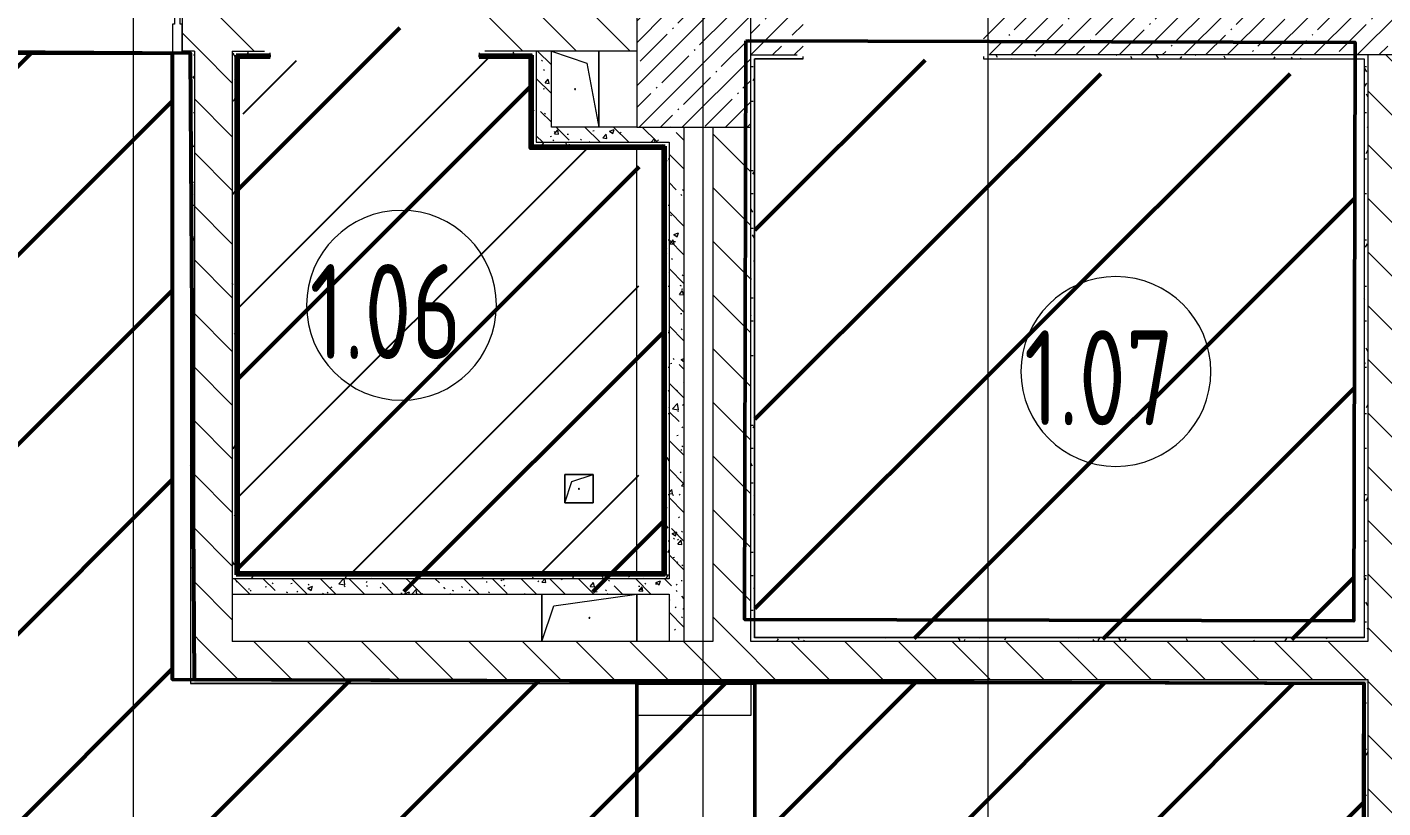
# Model space of a CAD drawing. Header units: millimetres. Extents: x -213547 to 415037, y -3642 to 106956.
# Drawn here: x 13514 to 20653, y 3577 to 7691 of the extents above; entities that cross this region are included whole.
import ezdxf

# ---------------------------------------------------------------- set-up
doc = ezdxf.new("R2010")
doc.units = ezdxf.units.MM
for name, color, linetype, lineweight in [('10)FK4', 3, 'Continuous', 50), ('1017 Краска CF1.2', 70, 'Continuous', 50), ('2)CF1', 5, 'Continuous', 30), ('950 Штук CF1 CF13 CF1.3', 3, 'Continuous', 50), ('A-AREA-IDEN', 7, 'Continuous', 9), ('A-FLOR', 7, 'Continuous', 9), ('A-GENM', 7, 'Continuous', 9), ('A-GLAZ-CWMG', 7, 'Continuous', 9), ('A-GLAZ-CWMG-1', 7, 'Continuous', 20), ('A-WALL', 7, 'Continuous', 5), ('I-WALL', 7, 'Continuous', 5), ('S-COLS', 7, 'Continuous', 9), ('S-COLS-1', 7, 'Continuous', 5), ('Оси', 7, 'Continuous', 9)]:
    doc.layers.add(name, color=color, linetype=linetype, lineweight=lineweight)
doc.layers.add('3) CF3 монтаж', color=152, linetype='Continuous')
doc.layers.add('A-WALL-1', color=9, linetype='Continuous', lineweight=5, true_color=0x808080)
doc.layers.add('A-WALL-FNSH-1', color=9, linetype='Continuous', lineweight=5, true_color=0x808080)
doc.styles.get("Standard").update_dxf_attribs({"font": 'arial.ttf'})
doc.styles.add('СПДС', font='ГОСТ тип А.ttf', dxfattribs={"width": 0.9})
pattern_1 = [(135, (64.7, -136.06), (-141.4214, -141.4214), [])]
pattern_2 = [(135, (64.7, -136.06), (-150.8683, -150.8683), [213.36, -35.56, 7.112, -35.56]), (135, (64.7, 14.71), (-150.8683, -150.8683), []), (50, (64.7, -136.06), (255.0577, -22.3145), [26.67, -293.37]), (355, (64.7, -136.06), (-49.3404, 267.479), [21.336, -234.696]), (100.451, (85.96, -137.92), (205.7195, 245.1636), [22.666, -249.326]), (46.184, (64.7, -64.94), (379.511, -58.86), [40.005, -440.055]), (96.636, (96.33, -69.85), (332.3634, 346.399), [33.999, -373.989]), (351.184, (64.7, -64.94), (332.367, 346.395), [32.004, -352.044]), (21, (100.26, -82.72), (212.2602, -143.1711), [26.67, -293.37]), (326, (100.26, -82.72), (86.5224, 257.8632), [21.336, -234.696]), (71.451, (117.95, -94.65), (298.784, 114.69), [22.666, -249.326]), (37.5, (64.7, -136.06), (4.32385, 118.3775), [6.706, -225.146, 6.706, -231.546, -235.585]), (37.5, (64.7, -136.06), (4.32385, 118.3775), [-470.103, 6.706, -228.879]), (7.5, (64.7, -136.06), (93.5476, 140.2533), [6.706, -129.134, 6.706, -219.812, -89.789]), (7.5, (64.7, -136.06), (93.5476, 140.2533), [-362.356, 6.706, -83.083]), (327.5, (-14.6, -136.06), (189.82734, -8.0202), [6.706, -82.194, 6.706, -270.662, -368.046]), (327.5, (-14.6, -136.06), (189.82734, -8.0202), [-366.268, 6.706, -361.34]), (317.5, (-50.16, -136.06), (207.3811, 35.5976), [6.706, -108.864, 6.706, -177.495, -261.366]), (317.5, (-50.16, -136.06), (207.3811, 35.5976), [-299.771, 6.706, -254.66])]
pattern_3 = [(0, (64.7, -136.06), (243.84, 60.96), [20.117, -162.763, 20.117, -162.763, -975.36]), (0, (64.7, -136.06), (243.84, 60.96), [-365.76, 20.117, -345.643, 20.117, -162.763, -426.72]), (0, (64.7, -136.06), (243.84, 60.96), [-914.4, 20.117, -101.803, 20.117, -284.683]), (120, (156.14, -105.58), (-174.71291, 180.69163), [20.117, -162.763, 20.117, -162.763, -975.36]), (120, (156.14, -105.58), (-174.71291, 180.69163), [-365.76, 20.117, -345.643, 20.117, -162.763, -426.72]), (120, (156.14, -105.58), (-174.71291, 180.69163), [-914.4, 20.117, -101.803, 20.117, -284.683]), (240, (186.62, 16.34), (-69.12709, -241.65163), [20.117, -162.763, 20.117, -162.763, -975.36]), (240, (186.62, 16.34), (-69.12709, -241.65163), [-365.76, 20.117, -345.643, 20.117, -162.763, -426.72]), (240, (186.62, 16.34), (-69.12709, -241.65163), [-914.4, 20.117, -101.803, 20.117, -284.683])]
pattern_4 = [(45, (17345.7, 7617.1), (-498.4, 498.4), [])]
pattern_5 = [(45, (14579.9, 7786.6), (-498.4, 498.4), [])]

# ---------------------------------------------------------------- blocks, each defined once
blk = doc.blocks.new('GM_Отверстие прямоугольное _в плите_ - Отверстие-21608348-Объем проектирования 1 этажа')
at = {"layer": 'A-GENM'}
for p, q in [((-250, -125), (-250, 125)), ((-250, 125), (-250, -125)), ((-187.5, 62.5), (250, 125)), ((250, 125), (250, -125)), ((250, -125), (250, 125)), ((-250, -125), (-187.5, 62.5))]:
    blk.add_line(p, q, dxfattribs=at)
for start, end in [(360, 180), (180, 360)]:
    blk.add_arc((0, 0), 2.5, start, end, dxfattribs=at)
blk = doc.blocks.new('GM_Отверстие прямоугольное _в плите_ - Отверстие-23794751-Объем проектирования 1 этажа')
at = {"layer": 'A-GENM'}
for p, q in [((-75, -75), (-75, 75)), ((-75, 75), (75, 75)), ((75, 75), (-75, 75)), ((-75, 75), (-75, -75)), ((-37.5, 37.5), (75, 75)), ((75, 75), (75, -75)), ((75, -75), (75, 75)), ((-75, -75), (-37.5, 37.5)), ((75, -75), (-75, -75)), ((-75, -75), (75, -75))]:
    blk.add_line(p, q, dxfattribs=at)
for start, end in [(360, 180), (180, 360)]:
    blk.add_arc((0, 0), 2.5, start, end, dxfattribs=at)
blk = doc.blocks.new('GM_Отверстие прямоугольное _в плите_ - Отверстие-V115-Объем проектирования 1 этажа')
at = {"layer": 'A-GENM'}
for p, q in [((-200, 125), (200, 125)), ((200, 125), (-200, 125)), ((-137.5, 62.5), (200, 125)), ((-200, -125), (-137.5, 62.5))]:
    blk.add_line(p, q, dxfattribs=at)
for start, end in [(360, 180), (180, 360)]:
    blk.add_arc((0, 0), 2.5, start, end, dxfattribs=at)
blk = doc.blocks.new('BSC_Колонна _Прямоугольная - 600х600-V186-Объем проектирования 1 этажа')
at = {"layer": 'S-COLS-1'}
h = blk.add_hatch(dxfattribs=at)
h.set_pattern_fill('FP_176', color=256, style=0, pattern_type=2)
h.set_pattern_definition([(45, (-16960, -7600), (-114.0493, 114.0493), []), (45, (-16845.95, -7600), (-114.0493, 114.0493), [201.612, -40.322, 6.706, -33.617])])
h.paths.add_polyline_path([(100, -300), (300, -300), (300, 300), (-300, 300), (-300, -300)])
for p, q in [((300, 300), (-300, 300)), ((-300, 300), (-300, -300)), ((300, -300), (300, 300)), ((-300, -300), (300, -300))]:
    blk.add_line(p, q, dxfattribs=at)
blk = doc.blocks.new('Прямоугольный импост - Импост структурный с накладкой - 190мм-32633035-Объем проектирования 1 этажа')
at = {"layer": 'A-GLAZ-CWMG-1'}
for p, q in [((-50, 40), (-50, 190)), ((-50, 190), (0, 190)), ((0, 190), (0, 40)), ((-40, 40), (-50, 40)), ((-50, -17), (-50, 0)), ((-50, 0), (-40, 0)), ((-40, 0), (-40, 40)), ((-10, 40), (-10, 0)), ((0, 40), (-10, 40)), ((-10, 0), (0, 0)), ((0, 0), (0, -17)), ((0, -17), (-50, -17))]:
    blk.add_line(p, q, dxfattribs=at)
blk = doc.blocks.new('Марка_Помещения - Номер-25198446-Объем проектирования 1 этажа')
at = {"layer": 'A-AREA-IDEN'}
for start, end in [(360, 180), (180, 360)]:
    blk.add_arc((0, 0), 2.5, start, end, dxfattribs=at)

msp = doc.modelspace()

# ---------------------------------------------------------------- hatches: boundary and pattern name
at = {"layer": '1017 Краска CF1.2'}
h = msp.add_hatch(dxfattribs=at)
h.set_pattern_fill('ANSI31', color=256, scale=222)
h.paths.add_polyline_path([(17345.7, 385.4), (16724.7, 385.4), (16724.7, 4233.9), (17345.7, 4233.9)])
at = {"layer": '2)CF1'}
h = msp.add_hatch(dxfattribs=at)
h.set_pattern_fill('ANSI31', color=256, scale=222)
h.set_pattern_definition(pattern_5)
h.paths.add_polyline_path([(16864.7, 6954), (16164.6, 6954), (16164.6, 7051.8), (16164.1, 7051.8), (16164.6, 7368.2), (16164.6, 7434), (15895.6, 7434), (15895.6, 7445), (15895.6, 7457), (15855.6, 7457), (15855.6, 7465), (15855.6, 7585), (15835.6, 7585), (15835.6, 7625), (15845.6, 7625), (15845.6, 7665), (15855.6, 7665), (15855.6, 7673), (15920.6, 7673), (15920.6, 7685.2), (14795.6, 7687.7), (14795.6, 7686), (14580.8, 7686), (14580.8, 7665), (14765.6, 7665), (14765.6, 7673), (14835.6, 7673), (14835.6, 7665), (14845.6, 7665), (14845.6, 7625), (14855.6, 7625), (14855.6, 7585), (14835.6, 7585), (14835.6, 7465), (14835.6, 7457), (14795.6, 7457), (14795.6, 7445), (14795.6, 7434), (14626.6, 7434), (14626.6, 4718.5), (15718.3, 4716), (16862, 4716), (16864.7, 5881.8)])
h = msp.add_hatch(dxfattribs=at)
h.set_pattern_fill('ANSI31', color=256, scale=222)
h.paths.add_polyline_path([(14279.7, 7553.9), (12844.7, 7553.9), (12845.7, 6912.9), (11523.7, 6912.9), (11541.5, 7027.5), (11523.7, 7542.9), (8825.7, 7542.9), (8825.7, 6983.9), (7724.7, 7003.9), (7703.7, 7556.9), (3870.3, 7556.9), (3870.3, 383.9), (6873.7, 383.9), (6873.7, 384.9), (8344.4, 384.9), (8344.4, 383.9), (9403.4, 383.9), (9403.4, 384.9), (9995.7, 384.9), (12203.7, 383.9), (12203.7, 385.4), (12843.3, 363.3), (12843.3, 383.9), (14938.4, 383.9), (14937.2, 371.4), (15695.7, 384.9), (15695.7, 308.9), (16553.5, 308.9), (17343.8, 365.3), (17343.8, 383.9), (20540.8, 383.9), (20553.7, 4232.9), (14279.7, 4253.9)])
h = msp.add_hatch(dxfattribs=at)
h.set_pattern_fill('ANSI31', color=256, scale=222)
h.set_pattern_definition(pattern_4)
h.paths.add_polyline_path([(20508.7, 7445), (18580.6, 7445), (18580.6, 7437), (18510.6, 7437), (18510.6, 7445), (18510.6, 7516.1), (17640.6, 7518.2), (17640.6, 7445), (17640.6, 7437), (17600.6, 7437), (17600.6, 7425), (17600.6, 7424), (17346.6, 7424), (17346.6, 4470.9), (20501.7, 4463.5)])
at = {"layer": '3) CF3 монтаж'}
h = msp.add_hatch(dxfattribs=at)
h.set_pattern_fill('ANSI31', color=256, scale=222, style=0)
h.set_pattern_definition([(45, (-6486.86, -23872.74), (-498.404, 498.404), [])])
h.paths.add_polyline_path([(16735.5, 4800.6), (16735.5, 7060.6), (16185.5, 7060.6), (16185.5, 7540.6), (15026.5, 7539.9), (14891.3, 7503.6), (14891.3, 7540.6), (14625.5, 7540.6), (14625.5, 7274.9), (14662.9, 7274.9), (14626.5, 7140.6), (14625.5, 7140.6), (14625.5, 4800.6), (15949.4, 4800.6)])
at = {"layer": '950 Штук CF1 CF13 CF1.3'}
h = msp.add_hatch(dxfattribs=at)
h.set_pattern_fill('ANSI31', color=256, scale=222)
h.set_pattern_definition(pattern_5)
h.paths.add_polyline_path([(16864.7, 6954), (16164.6, 6954), (16164.6, 7051.8), (16164.1, 7051.8), (16164.6, 7368.2), (16164.6, 7434), (15895.6, 7434), (15895.6, 7445), (15895.6, 7457), (15855.6, 7457), (15855.6, 7465), (15855.6, 7585), (15835.6, 7585), (15835.6, 7625), (15845.6, 7625), (15845.6, 7665), (15855.6, 7665), (15855.6, 7673), (15920.6, 7673), (15920.6, 7685.2), (14795.6, 7687.7), (14795.6, 7686), (14580.8, 7686), (14580.8, 7665), (14765.6, 7665), (14765.6, 7673), (14835.6, 7673), (14835.6, 7665), (14845.6, 7665), (14845.6, 7625), (14855.6, 7625), (14855.6, 7585), (14835.6, 7585), (14835.6, 7465), (14835.6, 7457), (14795.6, 7457), (14795.6, 7445), (14795.6, 7434), (14626.6, 7434), (14626.6, 4718.5), (15718.3, 4716), (16862, 4716), (16864.7, 5881.8)])
h = msp.add_hatch(dxfattribs=at)
h.set_pattern_fill('ANSI31', color=256, scale=222)
h.paths.add_polyline_path([(14279.7, 7553.9), (12844.7, 7553.9), (12845.7, 6912.9), (11523.7, 6912.9), (11541.5, 7027.5), (11523.7, 7542.9), (8825.7, 7542.9), (8825.7, 6983.9), (7724.7, 7003.9), (7703.7, 7556.9), (3870.3, 7556.9), (3870.3, 383.9), (6873.7, 383.9), (6873.7, 384.9), (8344.4, 384.9), (8344.4, 383.9), (9403.4, 383.9), (9403.4, 384.9), (9995.7, 384.9), (12203.7, 383.9), (12203.7, 385.4), (12843.3, 363.3), (12843.3, 383.9), (14938.4, 383.9), (14937.2, 371.4), (15695.7, 384.9), (15695.7, 308.9), (16553.5, 308.9), (17343.8, 365.3), (17343.8, 383.9), (20540.8, 383.9), (20553.7, 4232.9), (14279.7, 4253.9)])
h = msp.add_hatch(dxfattribs=at)
h.set_pattern_fill('ANSI31', color=256, scale=222)
h.set_pattern_definition(pattern_4)
h.paths.add_polyline_path([(20508.7, 7445), (18580.6, 7445), (18580.6, 7437), (18510.6, 7437), (18510.6, 7445), (18510.6, 7516.1), (17640.6, 7518.2), (17640.6, 7445), (17640.6, 7437), (17600.6, 7437), (17600.6, 7425), (17600.6, 7424), (17346.6, 7424), (17346.6, 4470.9), (20501.7, 4463.5)])
at = {"layer": 'I-WALL'}
h = msp.add_hatch(dxfattribs=at)
h.set_pattern_fill('FP_23', color=256, style=0, pattern_type=2)
h.set_pattern_definition(pattern_1)
h.paths.add_polyline_path([(16194.7, 7563.9), (16724.7, 7563.9), (16724.7, 7763.9), (15894.7, 7763.9), (15894.7, 7563.9), (16174.7, 7563.9)])
h.paths.add_polyline_path([(14614.7, 7563.9), (14794.7, 7563.9), (14794.7, 7763.9), (14329.7, 7763.9), (14329.7, 7563.9), (14594.7, 7563.9)])
h.paths.add_polyline_path([(12889.7, 7563.9), (12889.7, 7763.9), (12824.7, 7763.9), (12824.7, 7563.9), (12844.7, 7563.9)])
h = msp.add_hatch(dxfattribs=at)
h.set_pattern_fill('FP_1', color=256, style=0, pattern_type=2)
h.set_pattern_definition([(45, (64.7, -136.06), (-114.0493, 114.0493), []), (45, (178.75, -136.06), (-114.0493, 114.0493), [201.612, -40.322, 6.706, -33.617])])
h.paths.add_polyline_path([(20554.7, 7543.9), (21974.7, 7543.9), (21974.7, 7763.9), (18549.7, 7763.9), (18549.7, 7543.9), (20372.5, 7543.9)])
h.paths.add_polyline_path([(17569.7, 7543.9), (17599.7, 7543.9), (17599.7, 7763.9), (17324.7, 7763.9), (17324.7, 7543.9), (17344.7, 7543.9)])
h = msp.add_hatch(dxfattribs=at)
h.set_pattern_fill('FP_191', color=256, style=0, pattern_type=2)
h.set_pattern_definition(pattern_3)
h.paths.add_polyline_path([(14394.7, 4233.9), (14394.7, 7563.9), (14374.7, 7555.9), (14374.7, 4233.9)])
h.paths.add_polyline_path([(14374.7, 7556.9), (14394.7, 7563.9), (14374.7, 7563.9)])
h = msp.add_hatch(dxfattribs=at)
h.set_pattern_fill('FP_23', color=256, style=0, pattern_type=2)
h.set_pattern_definition(pattern_1)
h.paths.add_polyline_path([(14462.1, 4453.9), (14594.7, 4453.9), (14594.7, 7563.9), (14394.7, 7563.9), (14394.7, 4453.9)])
h = msp.add_hatch(dxfattribs=at)
h.set_pattern_fill('FP_191', color=256, style=0, pattern_type=2)
h.set_pattern_definition(pattern_3)
h.paths.add_polyline_path([(16194.7, 7543.9), (16194.7, 7563.9), (15924.7, 7561.6), (15924.7, 7555.9), (15894.7, 7555.9), (15894.7, 7543.9), (16174.7, 7543.9)])
h.paths.add_polyline_path([(14764.7, 7543.9), (14794.7, 7543.9), (14794.7, 7555.9), (14764.7, 7555.9), (14764.7, 7563.9), (14594.7, 7563.9), (14594.7, 7543.9), (14699.1, 7543.9)])
h = msp.add_hatch(dxfattribs=at)
h.set_pattern_fill('FP_191', color=256, style=0, pattern_type=2)
h.set_pattern_definition(pattern_3)
h.paths.add_polyline_path([(14594.7, 4783.9), (14614.7, 4783.9), (14614.7, 7542.9), (14594.7, 7543.9), (14594.7, 4803.9)])
h = msp.add_hatch(dxfattribs=at)
h.set_pattern_fill('FP_191', color=256, style=0, pattern_type=2)
h.set_pattern_definition(pattern_3)
h.paths.add_polyline_path([(16174.7, 7083.9), (16194.7, 7083.9), (16194.7, 7543.9), (16174.7, 7542.3), (16174.7, 7133.9)])
h = msp.add_hatch(dxfattribs=at)
h.set_pattern_fill('FP_41', color=256, style=0, pattern_type=2)
h.set_pattern_definition(pattern_2)
h.paths.add_polyline_path([(16246.4, 7083.9), (16274.7, 7083.9), (16274.7, 7563.9), (16194.7, 7563.9), (16194.7, 7083.9)])
h = msp.add_hatch(dxfattribs=at)
h.set_pattern_fill('FP_191', color=256, style=0, pattern_type=2)
h.set_pattern_definition(pattern_3)
h.paths.add_polyline_path([(20554.7, 7523.9), (20574.7, 7523.9), (20574.7, 7543.9)])
h.paths.add_polyline_path([(20372.5, 7523.9), (20554.7, 7524.9), (20574.7, 7543.9), (18579.7, 7543.6), (18579.7, 7535.9), (18549.7, 7535.9), (18549.7, 7523.9), (20294.7, 7523.9)])
h.paths.add_polyline_path([(17345.7, 7523.9), (17599.7, 7523.9), (17599.7, 7535.9), (17569.7, 7535.9), (17569.7, 7543.9), (17324.7, 7543.9), (17344.7, 7524.9)])
h.paths.add_polyline_path([(17344.7, 7523.9), (17324.7, 7543.9), (17324.7, 7523.9)])
h = msp.add_hatch(dxfattribs=at)
h.set_pattern_fill('FP_191', color=256, style=0, pattern_type=2)
h.set_pattern_definition(pattern_3)
h.paths.add_polyline_path([(17343, 4453.9), (17344.7, 4453.9), (17344.7, 7523.9), (17324.7, 7523.9), (17324.7, 4453.9)])
h = msp.add_hatch(dxfattribs=at)
h.set_pattern_fill('FP_191', color=256, style=0, pattern_type=2)
h.set_pattern_definition(pattern_3)
h.paths.add_polyline_path([(20574.7, 4473.9), (20574.7, 7523.9), (20554.7, 7523.9), (20554.7, 4474.9), (20572.5, 4474)])
h = msp.add_hatch(dxfattribs=at)
h.set_pattern_fill('FP_23', color=256, style=0, pattern_type=2)
h.set_pattern_definition(pattern_1)
h.paths.add_polyline_path([(20774.7, -36.1), (20774.7, 7543.9), (20574.7, 7543.9), (20574.7, -36.1)])
h = msp.add_hatch(dxfattribs=at)
h.set_pattern_fill('FP_41', color=256, style=0, pattern_type=2)
h.set_pattern_definition(pattern_2)
h.paths.add_polyline_path([(16274.7, 7083.9), (16894.7, 7083.9), (16894.7, 7163.9), (16274.7, 7163.9), (16274.7, 7133.9)])
h = msp.add_hatch(dxfattribs=at)
h.set_pattern_fill('FP_41', color=256, style=0, pattern_type=2)
h.set_pattern_definition(pattern_2)
h.paths.add_polyline_path([(16894.7, 4453.9), (16974.7, 4453.9), (16974.7, 7163.9), (16894.7, 7163.9), (16894.7, 4703.9)])
h = msp.add_hatch(dxfattribs=at)
h.set_pattern_fill('FP_23', color=256, style=0, pattern_type=2)
h.set_pattern_definition(pattern_1)
h.paths.add_polyline_path([(17124.7, 4453.9), (17324.7, 4453.9), (17324.7, 7163.9), (17124.7, 7163.9), (17124.7, 4803.9)])
h = msp.add_hatch(dxfattribs=at)
h.set_pattern_fill('FP_191', color=256, style=0, pattern_type=2)
h.set_pattern_definition(pattern_3)
h.paths.add_polyline_path([(16873.7, 7063.9), (16874.4, 7083.9), (16174.7, 7083.9), (16174.7, 7063.9), (16863.7, 7063.9)])
h = msp.add_hatch(dxfattribs=at)
h.set_pattern_fill('FP_191', color=256, style=0, pattern_type=2)
h.set_pattern_definition(pattern_3)
h.paths.add_polyline_path([(16894.7, 4803.9), (16894.7, 7083.9), (16874.7, 7083.9), (16874.8, 4804.9)])
h = msp.add_hatch(dxfattribs=at)
h.set_pattern_fill('FP_41', color=256, style=0, pattern_type=2)
h.set_pattern_definition(pattern_2)
h.paths.add_polyline_path([(16892.1, 4703.9), (16894.7, 4703.9), (16894.7, 4783.9), (14594.7, 4783.9), (14594.7, 4703.9), (16874.7, 4703.9)])
h = msp.add_hatch(dxfattribs=at)
h.set_pattern_fill('FP_191', color=256, style=0, pattern_type=2)
h.set_pattern_definition(pattern_3)
h.paths.add_polyline_path([(16894.7, 4783.9), (16894.7, 4803.9), (14615.7, 4803.9), (14615, 4783.9), (16874.7, 4783.9)])
h = msp.add_hatch(dxfattribs=at)
h.set_pattern_fill('FP_23', color=256, style=0, pattern_type=2)
h.set_pattern_definition(pattern_1)
h.paths.add_polyline_path([(20554.7, 4253.9), (20574.7, 4253.9), (20574.7, 4453.9), (14394.7, 4453.9), (14394.7, 4253.9), (20372.5, 4253.9)])
h = msp.add_hatch(dxfattribs=at)
h.set_pattern_fill('FP_191', color=256, style=0, pattern_type=2)
h.set_pattern_definition(pattern_3)
h.paths.add_polyline_path([(20372.5, 4453.9), (20574.7, 4453.9), (20574.7, 4473.9), (17345.7, 4473.9), (17344.7, 4453.9), (19112.5, 4453.9)])
h = msp.add_hatch(dxfattribs=at)
h.set_pattern_fill('FP_191', color=256, style=0, pattern_type=2)
h.set_pattern_definition(pattern_3)
h.paths.add_polyline_path([(20574.7, 4253.9), (14394.7, 4253.9), (14394.7, 4233.9), (20554.7, 4234.9), (20560.9, 4240.8)])
h.paths.add_polyline_path([(20574.7, 4233.9), (20574.7, 4253.9), (20554.7, 4233.9), (20573.5, 4233.9)])
h = msp.add_hatch(dxfattribs=at)
h.set_pattern_fill('FP_191', color=256, style=0, pattern_type=2)
h.set_pattern_definition(pattern_3)
h.paths.add_polyline_path([(20574.7, -36.1), (20574.7, 4233.9), (20554.7, 4233.9), (20555.8, 2.7), (20564.9, -16.1)])
h.paths.add_polyline_path([(20574.7, -36.1), (20554.7, 2.6), (20554.7, -36.1)])

# ---------------------------------------------------------------- linework, layer by layer
for p, q in [((14614.7, 7532.9), (14794.7, 7532.9)), ((14625.7, 4803.9), (14625.7, 7543.9)), ((14794.7, 7532.9), (14794.7, 7543.9)), ((15894.7, 7543.9), (15894.7, 7532.9)), ((15894.7, 7532.9), (16174.7, 7532.9)), ((16163.7, 7543.9), (16163.7, 7052.9)), ((16174.7, 7532.9), (16174.7, 7052.9)), ((16163.7, 7052.9), (16874.7, 7052.9)), ((16863.7, 7063.9), (16174.7, 7063.9)), ((16863.7, 7063.9), (16863.7, 4803.9)), ((16874.7, 4814.9), (14614.7, 4814.9))]:
    msp.add_line(p, q)
at = {"layer": '10)FK4'}
for p, q in [((14615.7, 7542.9), (14794.7, 7542.9)), ((14615.7, 4804.9), (14615.7, 7542.9)), ((15894.7, 7542.9), (16173.7, 7542.9)), ((16173.7, 7542.9), (16173.7, 7062.9)), ((16173.7, 7062.9), (16873.7, 7062.9)), ((16873.7, 7062.9), (16873.7, 4804.9)), ((16873.7, 4804.9), (14615.7, 4804.9))]:
    msp.add_line(p, q, dxfattribs=at)
at = {"layer": '10)FK4', "flags": 128}
msp.add_lwpolyline([(17299.1, 7617.9), (17292, 4569.9), (20500, 4562.4), (20507.1, 7610.4)], close=True, dxfattribs=at)
at = {"layer": '10)FK4'}
for points in [[(3813.7, 7556.9), (7702.7, 7556.9), (7723.7, 7003.9), (8803.7, 7003.9), (8803.7, 7563.9), (11623.7, 7563.9), (11522.7, 6912.9), (12844.7, 6912.9), (12843.7, 7553.9), (14278.7, 7553.9), (14278.7, 4253.9), (20552.7, 4232.9), (20538.6, 4.9), (19402.7, -36.1)], [(3814.7, 7556.9), (7703.7, 7556.9), (7724.7, 7003.9), (8804.7, 7003.9), (8804.7, 7563.9), (11624.7, 7563.9), (11523.7, 6912.9), (12845.7, 6912.9), (12844.7, 7553.9), (14279.7, 7553.9), (14279.7, 4253.9), (20553.7, 4232.9), (20539.6, 4.9), (19403.7, -36.1)], [(12823.9, -36.1), (14903.9, 24.2), (14936.4, 371.4), (15694.9, 384.9), (15694.9, 24.2), (16552.7, 24.2), (16552.7, 308.9), (17323.9, 363.9), (17344.9, 3.9), (20552.9, 4.9), (20552.9, 4232.9), (14393.9, 4253.9), (14372.9, 7553.9), (12843.9, 7563.9)], [(12824.7, -36.1), (14904.7, 24.2), (14937.2, 371.4), (15695.7, 384.9), (15695.7, 24.2), (16553.5, 24.2), (16553.5, 308.9), (17324.7, 363.9), (17345.7, 3.9), (20553.7, 4.9), (20553.7, 4232.9), (14394.7, 4253.9), (14373.7, 7553.9), (12844.7, 7563.9)], [(15894.7, 7532.9), (16163.7, 7532.9), (16163.7, 7052.9), (16863.7, 7052.9), (16863.7, 4814.9), (14625.7, 4814.9), (14625.7, 7532.9), (14794.7, 7532.9)]]:
    msp.add_lwpolyline(points, dxfattribs=at)
at = {"layer": '1017 Краска CF1.2'}
msp.add_lwpolyline([(17345.7, 385.4), (16724.7, 385.4), (16724.7, 4233.9), (17345.7, 4233.9)], close=True, dxfattribs=at)
at = {"layer": 'A-FLOR'}
for p, q in [((14374.7, 7563.9), (14374.7, 7556.9)), ((14374.7, 7555.9), (14374.7, 7277.7)), ((17344.7, 4473.9), (17344.7, 7523.9)), ((18549.7, 7535.9), (18549.7, 7523.9)), ((18549.7, 7523.9), (20553.7, 7523.9)), ((20554.7, 7523.9), (20554.7, 4474.9)), ((14374.7, 7276.5), (14374.7, 4233.9)), ((16724.7, 4814.9), (16724.7, 7052.9)), ((16724.7, 4453.9), (16724.7, 4703.9)), ((20554.7, 4473.9), (17345.7, 4473.9)), ((14374.7, 4233.9), (20553.7, 4233.9)), ((16724.7, 4063.9), (16724.7, 4233.9)), ((17324.7, 4233.9), (17324.7, 4063.9)), ((20554.7, 4233.9), (20554.7, 386.7)), ((17324.7, 4063.9), (16724.7, 4063.9))]:
    msp.add_line(p, q, dxfattribs=at)
at = {"layer": 'A-WALL'}
for p, q in [((14614.7, 7543.9), (14614.7, 7543.9)), ((14794.7, 7543.9), (14614.7, 7543.9)), ((14614.7, 7532.9), (14614.7, 4803.9)), ((15894.7, 7543.9), (16174.7, 7543.9)), ((16174.7, 7063.9), (16174.7, 7543.9)), ((16874.7, 7063.9), (16873.7, 7063.9)), ((16874.7, 7063.9), (16874.7, 4814.9)), ((16894.7, 4803.9), (14625.7, 4803.9)), ((16874.7, 4803.9), (16874.7, 4804.9)), ((17345.7, 4473.9), (17344.7, 4473.9)), ((20554.7, 4474.9), (20554.7, 4473.9))]:
    msp.add_line(p, q, dxfattribs=at)
at = {"layer": 'A-WALL-1'}
for p, q in [((14329.7, 7763.9), (14329.7, 7563.9)), ((14394.7, 7563.9), (14329.7, 7563.9)), ((14374.7, 7556.9), (14374.7, 7277.7)), ((14394.7, 7563.9), (14394.7, 4253.9)), ((14594.7, 7563.9), (14764.7, 7563.9)), ((14594.7, 7563.9), (14594.7, 4453.9)), ((14794.7, 7543.9), (14794.7, 7555.9)), ((15894.7, 7555.9), (15894.7, 7543.9)), ((16724.7, 7563.9), (15924.7, 7563.9)), ((16194.7, 7563.9), (16194.7, 7083.9)), ((16274.7, 7163.9), (16274.7, 7563.9)), ((17324.7, 7543.9), (17569.7, 7543.9)), ((17344.7, 7523.9), (17345.7, 7523.9)), ((17599.7, 7523.9), (17599.7, 7535.9)), ((21974.7, 7543.9), (18579.7, 7543.9)), ((20553.7, 7523.9), (20554.7, 7523.9)), ((20574.7, 7543.9), (20574.7, 4453.9)), ((16724.7, 7163.9), (16274.7, 7163.9)), ((16974.7, 4453.9), (16974.7, 7163.9)), ((17124.7, 7163.9), (17124.7, 4453.9)), ((17324.7, 4453.9), (17324.7, 7163.9)), ((16194.7, 7083.9), (16894.7, 7083.9)), ((16894.7, 7083.9), (16894.7, 4783.9)), ((16894.7, 4783.9), (14594.7, 4783.9)), ((14594.7, 4703.9), (16894.7, 4703.9)), ((16894.7, 4703.9), (16894.7, 4453.9)), ((17124.7, 4453.9), (14594.7, 4453.9)), ((20574.7, 4453.9), (17324.7, 4453.9)), ((14394.7, 4253.9), (20574.7, 4253.9)), ((20553.7, 4233.9), (20554.7, 4233.9)), ((20574.7, 4253.9), (20574.7, -36.1))]:
    msp.add_line(p, q, dxfattribs=at)
at = {"layer": 'A-WALL-FNSH-1'}
for p, q in [((14374.7, 7556.9), (14329.7, 7556.9)), ((14329.7, 7556.9), (14329.7, 7555.9)), ((14329.7, 7555.9), (14374.7, 7555.9)), ((14374.7, 7553.9), (14373.7, 7553.9)), ((14373.7, 7553.9), (14373.7, 4232.9)), ((14614.7, 7532.9), (14794.7, 7532.9)), ((14625.7, 4803.9), (14625.7, 7543.9)), ((14794.7, 7532.9), (14794.7, 7543.9)), ((15894.7, 7543.9), (15894.7, 7532.9)), ((15894.7, 7532.9), (16174.7, 7532.9)), ((16163.7, 7543.9), (16163.7, 7052.9)), ((17599.7, 7523.9), (17345.7, 7523.9)), ((17345.7, 4474.9), (17345.7, 7522.9)), ((17345.7, 7522.9), (17599.7, 7522.9)), ((17599.7, 7522.9), (17599.7, 7523.9)), ((18549.7, 7523.9), (18549.7, 7522.9)), ((18549.7, 7522.9), (20553.7, 7522.9)), ((20553.7, 7522.9), (20553.7, 4474.9)), ((14374.7, 7276.5), (14374.7, 7277.7)), ((16163.7, 7052.9), (16874.7, 7052.9)), ((16863.7, 7063.9), (16174.7, 7063.9)), ((16174.7, 7052.9), (16174.7, 7063.9)), ((16863.7, 7063.9), (16863.7, 4803.9)), ((16874.7, 4814.9), (14614.7, 4814.9)), ((16874.7, 4804.9), (16874.7, 4814.9)), ((20553.7, 4474.9), (17345.7, 4474.9)), ((14373.7, 4232.9), (20553.7, 4232.9)), ((20553.7, 4232.9), (20553.7, 4.9))]:
    msp.add_line(p, q, dxfattribs=at)
at = {"layer": 'I-WALL'}
for p, q in [((14614.7, 7543.9), (14614.7, 7532.9)), ((16873.7, 7063.9), (16863.7, 7063.9)), ((14614.7, 4803.9), (14625.7, 4803.9))]:
    msp.add_line(p, q, dxfattribs=at)
at = {"layer": 'Оси'}
for points in [[(14074.7, -2042.3), (14074.7, 2957.7), (14074.7, 22262), (14074.7, 27262)], [(17074.7, -2042.3), (17074.7, 2957.7), (17074.7, 22262), (17074.7, 27262)], [(18574.7, -2042.3), (18574.7, 2957.7), (18574.7, 22262), (18574.7, 27262)]]:
    msp.add_lwpolyline(points, dxfattribs=at)

# ---------------------------------------------------------------- block references
at = {"layer": 'A-AREA-IDEN', "xscale": 199.9999999999999, "yscale": 199.9999999999999, "zscale": 199.9999999999999}
for p in [(15485.4, 6225.2), (19247.2, 5876.3)]:
    msp.add_blockref('Марка_Помещения - Номер-25198446-Объем проектирования 1 этажа', p, dxfattribs=at)
at = {"layer": 'A-GENM', "rotation": 270.0000000000001}
msp.add_blockref('GM_Отверстие прямоугольное _в плите_ - Отверстие-V115-Объем проектирования 1 этажа', (16399.7, 7363.9), dxfattribs=at)
at = {"layer": 'A-GENM'}
for name, p in [('GM_Отверстие прямоугольное _в плите_ - Отверстие-23794751-Объем проектирования 1 этажа', (16419.7, 5258.9)), ('GM_Отверстие прямоугольное _в плите_ - Отверстие-21608348-Объем проектирования 1 этажа', (16474.7, 4578.9))]:
    msp.add_blockref(name, p, dxfattribs=at)
at = {"layer": 'A-GLAZ-CWMG', "extrusion": (0, 0, -1), "rotation": 180}
msp.add_blockref('Прямоугольный импост - Импост структурный с накладкой - 190мм-32633035-Объем проектирования 1 этажа', (-14329.7, 7746.9), dxfattribs=at)
at = {"layer": 'S-COLS'}
msp.add_blockref('BSC_Колонна _Прямоугольная - 600х600-V186-Объем проектирования 1 этажа', (17024.7, 7463.9), dxfattribs=at)

# ---------------------------------------------------------------- texts
at = {"insert": (14842.6, 7280.5), "char_height": 333, "attachment_point": 1}
msp.add_mtext_dynamic_manual_height_columns('\\pxt19; ', width=189.268, gutter_width=912.9, heights=[2.55], dxfattribs=at)
at = {"layer": 'A-AREA-IDEN', "char_height": 500, "width": 1212.151, "attachment_point": 1, "style": 'СПДС'}
for s, insert in [('1.06', (15001.6, 6442.3)), ('1.07', (18763.4, 6093.4))]:
    msp.add_mtext(s, dxfattribs=dict(at, insert=insert))

doc.saveas('drawing.dxf')
